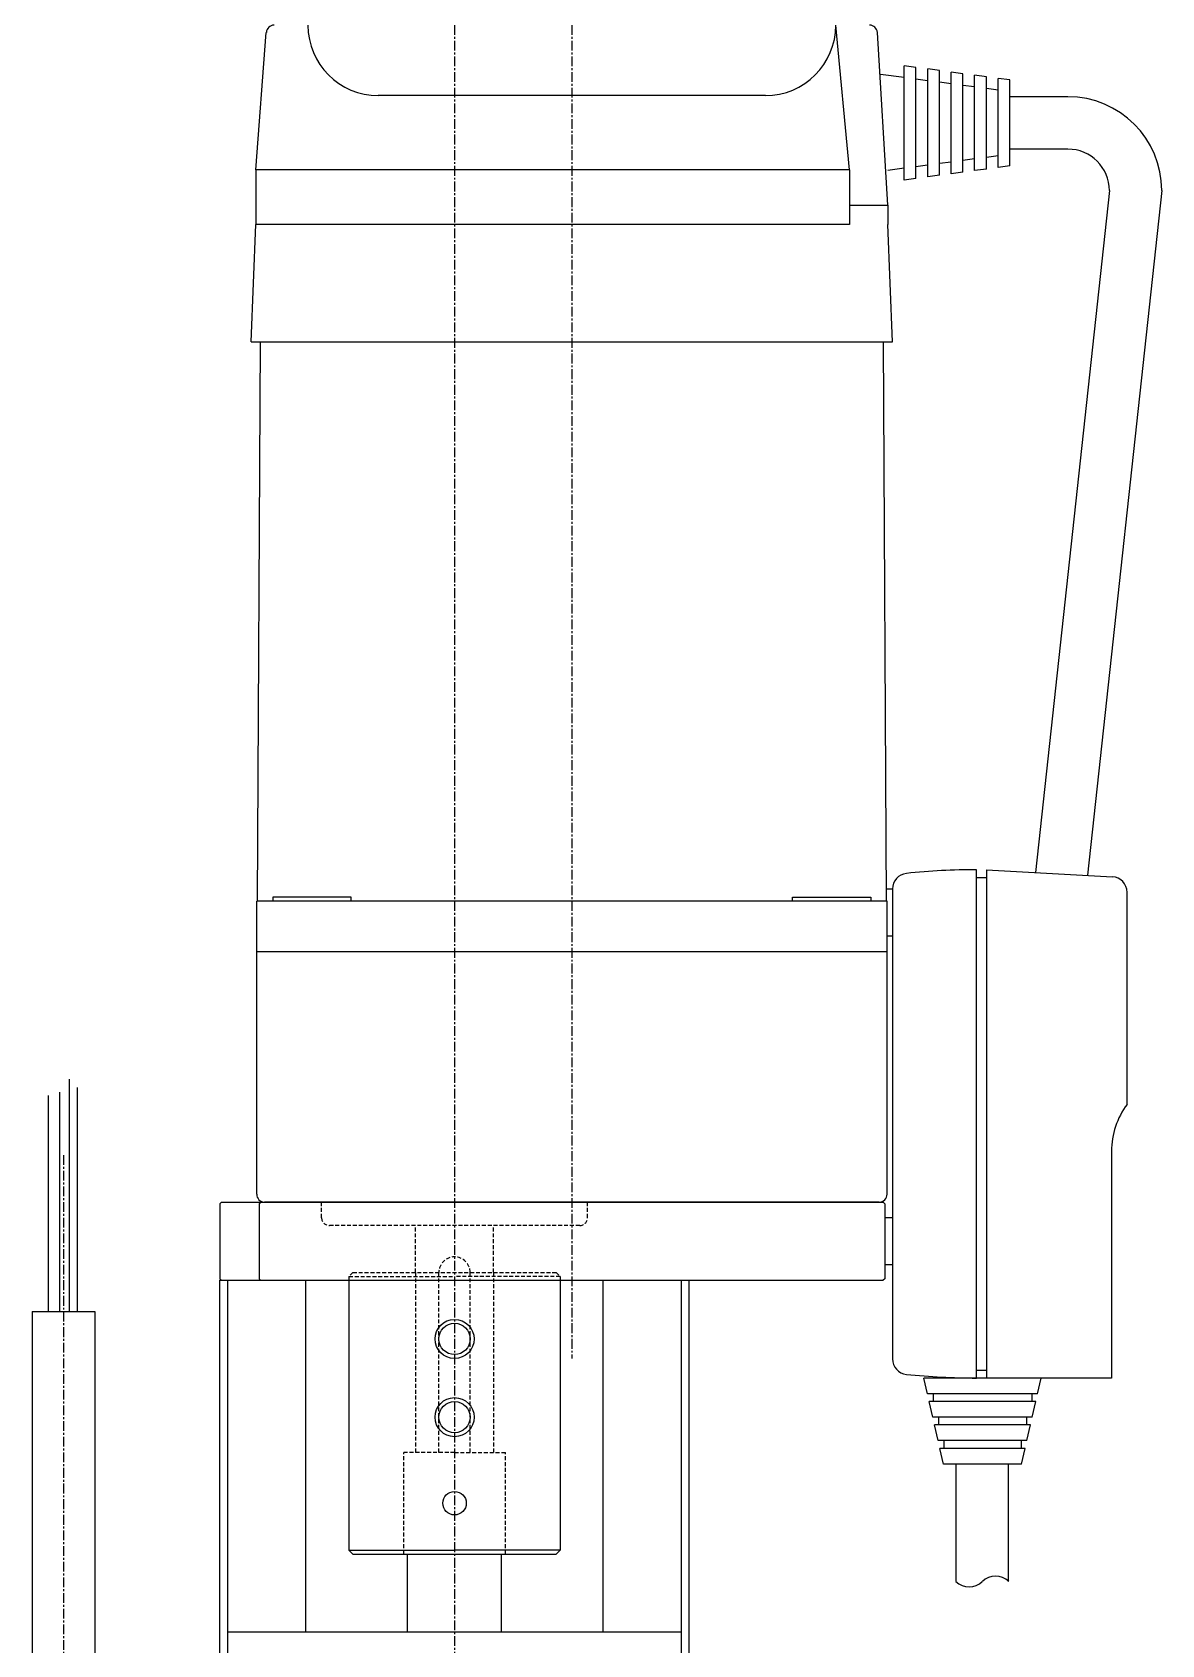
# Model space of a CAD drawing. Extents: x 249 to 1051, y 18 to 996.
# Drawn here: x 362.5 to 506.9, y 458.9 to 665.1 of the extents above; entities that cross this region are included whole.
import ezdxf

# ---------------------------------------------------------------- set-up
doc = ezdxf.new("R2010")
doc.units = 0
doc.linetypes.add('CENTER', pattern=[2, 1.25, -0.25, 0.25, -0.25])
doc.linetypes.add('DASHED', pattern=[0.75, 0.5, -0.25])
doc.layers.get('0').update_dxf_attribs({"linetype": 'CONTINUOUS'})
doc.layers.add('CENTER', color=1, linetype='CENTER')

msp = doc.modelspace()

# ---------------------------------------------------------------- linework, layer by layer
at = {"color": 7, "linetype": 'CONTINUOUS'}
for p, q in [((391.1, 647.52), (392.43, 665.09)), ((467, 647.52), (465.25, 666.02)), ((471.9, 643.02), (470.57, 665.09)), ((475.5, 660.62), (474, 660.82)), ((474, 646.22), (474, 660.82)), ((475.5, 646.42), (475.5, 660.62)), ((478.5, 660.22), (477, 660.42)), ((477, 646.62), (477, 660.42)), ((478.5, 646.82), (478.5, 660.22)), ((480, 647.02), (480, 660.02)), ((481.5, 659.82), (480, 660.02)), ((474, 659.32), (470.98, 659.72)), ((476.99, 658.92), (475.5, 659.12)), ((480, 658.52), (478.5, 658.72)), ((481.5, 647.22), (481.5, 659.82)), ((483, 658.12), (481.5, 658.32)), ((484.5, 659.42), (483, 659.62)), ((483, 647.42), (483, 659.62)), ((484.5, 647.62), (484.5, 659.42)), ((486, 657.72), (484.5, 657.92)), ((487.5, 659.02), (486, 659.22)), ((486, 647.82), (486, 659.22)), ((487.5, 648.02), (487.5, 659.02)), ((456.25, 657.02), (406.75, 657.02)), ((494.93, 656.87), (487.5, 656.87)), ((494.93, 650.17), (487.5, 650.17)), ((391.1, 647.52), (391.1, 640.52)), ((467, 647.52), (391.1, 647.52)), ((467, 647.52), (467, 640.52)), ((474, 647.72), (471.91, 647.44)), ((476.99, 648.11), (475.5, 647.92)), ((480, 648.52), (478.5, 648.32)), ((483, 648.92), (481.5, 648.72)), ((484.5, 647.62), (483, 647.42)), ((486, 649.32), (484.5, 649.12)), ((487.5, 648.02), (486, 647.82)), ((475.5, 646.42), (474, 646.22)), ((478.5, 646.82), (477, 646.62)), ((481.5, 647.22), (480, 647.02)), ((500.23, 644.87), (490.78, 557.69)), ((506.93, 644.87), (497.44, 557.32)), ((467, 643.02), (471.9, 643.02)), ((471.9, 643.02), (471.9, 640.52)), ((390.5, 625.52), (391.1, 640.52)), ((467, 640.52), (391.1, 640.52)), ((472.5, 625.52), (471.9, 640.52)), ((390.5, 625.52), (472.5, 625.52)), ((391.3, 554.02), (391.7, 625.52)), ((471.3, 625.52), (471.7, 554.02)), ((483.25, 493.02), (483.25, 558.02)), ((483.25, 557.03), (484.5, 557.03)), ((484.5, 558.02), (500.61, 557.13)), ((484.5, 558.02), (484.5, 493.02)), ((472.5, 555.52), (471.69, 555.52)), ((472.5, 555.56), (472.5, 495.48)), ((502.5, 528.02), (502.5, 555.13)), ((391.2, 516.52), (391.2, 554.02)), ((471.8, 554.02), (391.2, 554.02)), ((393.27, 554.52), (393.27, 554.02)), ((403.27, 554.52), (393.27, 554.52)), ((403.27, 554.02), (403.27, 554.52)), ((459.73, 554.02), (459.73, 554.52)), ((459.73, 554.52), (469.73, 554.52)), ((469.73, 554.52), (469.73, 554.02)), ((471.8, 516.52), (471.8, 554.02)), ((472.5, 549.52), (471.8, 549.52)), ((471.8, 547.52), (391.2, 547.52)), ((367.25, 501.55), (367.25, 531.26)), ((368.29, 501.52), (368.29, 530.19)), ((364.56, 501.52), (364.56, 529.16)), ((366.01, 501.52), (366.01, 529.57)), ((500.5, 522.02), (500.5, 493.02)), ((386.5, 515.32), (386.7, 515.52)), ((386.7, 515.52), (471.3, 515.52)), ((391.7, 515.52), (391.5, 515.32)), ((470.8, 515.52), (392.2, 515.52)), ((471.3, 515.52), (471.5, 515.32)), ((386.5, 515.32), (386.5, 505.72)), ((391.5, 515.32), (391.5, 505.72)), ((471.5, 515.32), (471.5, 505.72)), ((472.5, 513.52), (471.5, 513.52)), ((472.5, 507.52), (471.5, 507.52)), ((386.5, 505.72), (386.7, 505.52)), ((386.5, 505.52), (387.5, 505.52)), ((386.5, 425.52), (386.5, 505.52)), ((386.7, 505.52), (471.3, 505.52)), ((387.5, 460.52), (387.5, 505.52)), ((387.5, 505.52), (445.5, 505.52)), ((387.5, 425.52), (387.5, 505.52)), ((391.5, 505.72), (391.7, 505.52)), ((397.5, 460.52), (397.5, 505.52)), ((403, 506.02), (403, 471.02)), ((430, 506.02), (430, 471.02)), ((435.5, 460.52), (435.5, 505.52)), ((445.5, 460.52), (445.5, 505.52)), ((445.5, 425.52), (445.5, 505.52)), ((446.5, 425.52), (446.5, 505.52)), ((471.5, 505.72), (471.3, 505.52)), ((362.5, 501.52), (362.5, 457.32)), ((362.5, 501.52), (370.5, 501.52)), ((370.5, 501.52), (370.5, 457.32)), ((476.96, 491.02), (476.5, 493.02)), ((500.5, 493.02), (476.5, 493.02)), ((478.5, 493.02), (478.5, 493.16)), ((483.25, 494.02), (484.5, 494.02)), ((491.05, 491.02), (491.5, 493.02)), ((491.05, 491.02), (476.96, 491.02)), ((477.7, 491.02), (477.7, 490.02)), ((490.31, 491.02), (490.31, 490.02)), ((477.64, 488.02), (477.18, 490.02)), ((490.82, 490.02), (477.18, 490.02)), ((490.36, 488.02), (490.82, 490.02)), ((490.36, 488.02), (477.64, 488.02)), ((478.32, 485.02), (477.86, 487.02)), ((490.14, 487.02), (477.86, 487.02)), ((478.38, 488.02), (478.38, 487.02)), ((489.62, 488.02), (489.62, 487.02)), ((489.68, 485.02), (490.14, 487.02)), ((489.68, 485.02), (478.32, 485.02)), ((479.06, 485.02), (479.06, 484.02)), ((488.94, 485.02), (488.94, 484.02)), ((479, 482.02), (478.55, 484.02)), ((489.46, 484.02), (478.55, 484.02)), ((489, 482.02), (489.46, 484.02)), ((489, 482.02), (479, 482.02)), ((480.65, 467.02), (480.65, 482.02)), ((487.35, 467.02), (487.35, 482.02)), ((403, 471.02), (403.5, 470.52)), ((403, 471.02), (416.5, 471.02)), ((403.5, 470.52), (429.5, 470.52)), ((410.5, 460.52), (410.5, 470.52)), ((430, 471.02), (416.5, 471.02)), ((422.5, 460.52), (422.5, 470.52)), ((430, 471.02), (429.5, 470.52)), ((445.5, 460.52), (387.5, 460.52))]:
    msp.add_line(p, q, dxfattribs=at)
at = {"color": 3, "linetype": 'DASHED'}
for p, q in [((399.5, 513.52), (399.5, 515.52)), ((433.5, 513.52), (433.5, 515.52)), ((432.5, 512.52), (400.5, 512.52)), ((411.5, 506.52), (411.5, 512.52)), ((421.5, 506.52), (421.5, 512.52)), ((403.5, 506.52), (403, 506.02)), ((403, 506.02), (416.5, 506.02)), ((403.5, 506.52), (429.5, 506.52)), ((411.5, 506.52), (411.5, 483.52)), ((414.5, 483.52), (414.5, 506.52)), ((430, 506.02), (416.5, 506.02)), ((418.5, 483.52), (418.5, 506.52)), ((421.5, 506.52), (421.5, 483.52)), ((429.5, 506.52), (430, 506.02)), ((416.5, 483.52), (410, 483.52)), ((410, 470.52), (410, 483.52)), ((416.5, 483.52), (423, 483.52)), ((423, 470.52), (423, 483.52))]:
    msp.add_line(p, q, dxfattribs=at)
at = {"color": 7, "linetype": 'CONTINUOUS'}
for centre, radius in [((416.5, 498.02), 2.5), ((416.5, 498.02), 2), ((416.5, 488.02), 2.5), ((416.5, 488.02), 2), ((416.5, 477.02), 1.5)]:
    msp.add_circle(centre, radius, dxfattribs=at)
for centre, radius, start, end in [((393.43, 665.02), 1, 90, 175.6724), ((406.75, 666.02), 9, 180, 270), ((456.25, 666.02), 9, 270, 0), ((469.57, 665.02), 1, 4.3276, 90), ((494.93, 644.87), 12, 0, 90), ((494.93, 644.87), 5.3, 0, 90), ((474.5, 555.56), 2, 95.8701, 180), ((483.5, 468.03), 90, 90.1588, 95.8701), ((500.5, 555.13), 2, 0, 86.8202), ((510.5, 522.02), 10, 143.1301, 180), ((392.2, 516.52), 1, 180, 270), ((470.8, 516.52), 1, 270, 0), ((474.5, 495.48), 2, 180, 264.1299), ((483.5, 583.02), 90, 264.1299, 269.8412), ((482.3, 468.74), 2.41, 225.6997, 314.3003), ((485.67, 465.29), 2.41, 45.6997, 134.3003)]:
    msp.add_arc(centre, radius, start, end, dxfattribs=at)
at = {"color": 3, "linetype": 'DASHED'}
for centre, radius, start, end in [((400.5, 513.52), 1, 180, 270), ((432.5, 513.52), 1, 270, 0), ((416.5, 506.52), 2, 0, 180)]:
    msp.add_arc(centre, radius, start, end, dxfattribs=at)
at = {"layer": 'CENTER', "color": 1, "linetype": 'CENTER'}
for p, q in [((416.5, 692.02), (416.5, 70.52)), ((431.5, 692.02), (431.5, 495.52)), ((366.5, 521.52), (366.5, 181.52))]:
    msp.add_line(p, q, dxfattribs=at)

doc.saveas('drawing.dxf')
